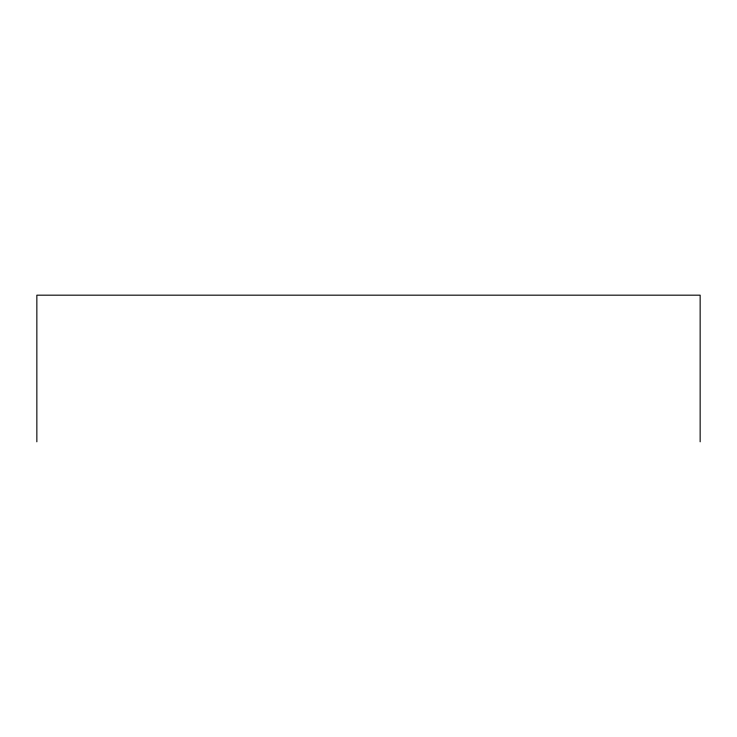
<?xml version="1.0" encoding="UTF-8"?>
<svg xmlns="http://www.w3.org/2000/svg" width="737" height="737" viewBox="0 0 737 737"><rect width="100%" height="100%" fill="white"/><g stroke="black" fill="none" stroke-linecap="round" stroke-linejoin="round"><path stroke-width="1.11" d="M700.15 441.822L700.15 295.178L36.85 295.178L36.85 441.822"/></g></svg>
